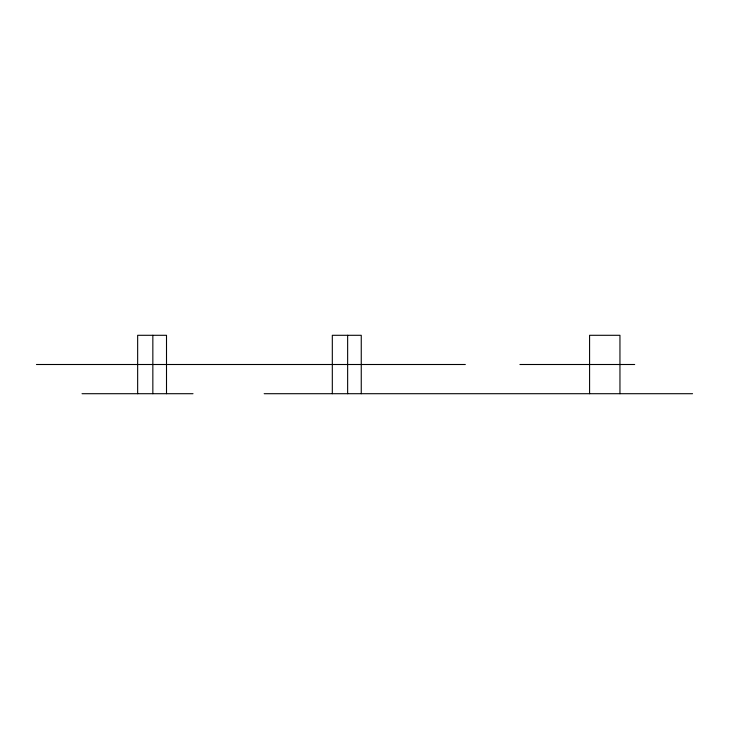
<?xml version="1.0" encoding="UTF-8"?>
<svg xmlns="http://www.w3.org/2000/svg" width="729" height="729" viewBox="0 0 729 729"><rect width="100%" height="100%" fill="white"/><g stroke="black" fill="none" stroke-linecap="round" stroke-linejoin="round"><path stroke-width="1.09" d="M36.45 364.5L465.33 364.5M519.914 364.5L634.686 364.5M82.031 393.706L193.012 393.706M264.171 393.706L692.55 393.706M619.96 393.706L619.951 335.294L589.579 335.294L589.588 393.706M361.256 393.706L361.256 335.294L332.315 335.294L332.315 393.706M347.642 335.294L347.642 393.706M166.504 393.706L166.504 335.294L137.653 335.294L137.653 393.706M152.844 335.294L152.844 393.706"/></g></svg>
